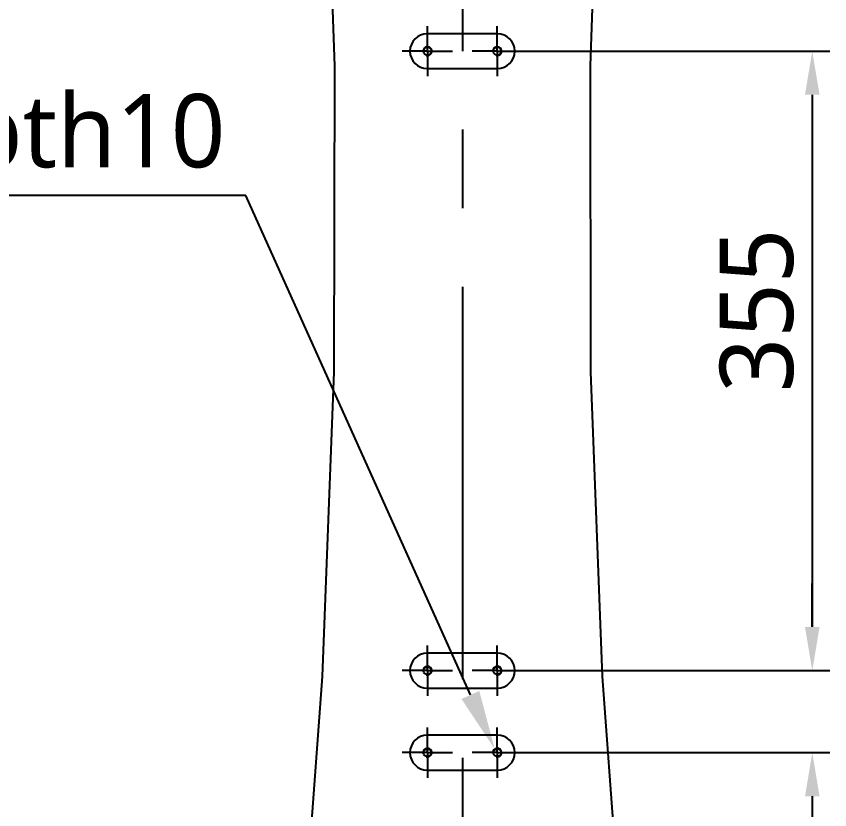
# Model space of a CAD drawing. Header units: millimetres. Extents: x 5828 to 7155, y 123 to 421.
# Drawn here: x 6409.81 to 6433.11, y 261.17 to 283.9 of the extents above; entities that cross this region are included whole.
import ezdxf
from ezdxf import colors
from ezdxf.entities.mleader import LeaderData, LeaderLine
from ezdxf.math import Vec2, Vec3

# ---------------------------------------------------------------- set-up
doc = ezdxf.new("R2010")
doc.units = ezdxf.units.MM
doc.linetypes.add('CENTER', pattern=[0.6, 0.375, -0.075, 0.075, -0.075])
for name, color, linetype in [('中心线', 7, 'Continuous'), ('外形图', 7, 'Continuous'), ('多重引线', 7, 'Continuous'), ('尺寸标注', 7, 'Continuous')]:
    doc.layers.add(name, color=color, linetype=linetype)
doc.styles.add('微软雅黑', font='msyh.ttc', dxfattribs={"height": 2})
doc.dimstyles.new('尺寸标注_1_20比例', dxfattribs={"dimtxt": 1.5, "dimasz": 1.25, "dimexe": 0.5, "dimexo": 0.4, "dimgap": 0.5, "dimtad": 1, "dimdec": 1, "dimlfac": 20, "dimdsep": 46, "dimtxsty": '微软雅黑', "dimcen": 0.09, "dimadec": 0, "dimazin": 0, "dimtp": 0.01, "dimtm": 0.01, "dimtfac": 1, "dimtdec": 1, "dimtofl": 0, "dimtmove": 0, "dimatfit": 3, "dimfxl": 1, "dimtolj": 1, "dimarcsym": 0})

# ---------------------------------------------------------------- blocks, each defined once
blk = doc.blocks.new('*D1047')
at = {"layer": 'Defpoints', "color": 0}
for p in [(6385.235, 306.904), (6429.588, 306.904), (6404.417, 227.15)]:
    blk.add_point(p, dxfattribs=at)
at = {"layer": '尺寸标注', "color": 0, "linetype": 'Continuous', "lineweight": -2}
for p, q in [((6429.188, 306.904), (6384.735, 306.904)), ((6385.235, 228.4), (6385.235, 305.654)), ((6404.017, 227.15), (6384.735, 227.15))]:
    blk.add_line(p, q, dxfattribs=at)
at = {"layer": '尺寸标注', "color": 0}
for points in [[(6385.443, 305.654), (6385.027, 305.654), (6385.235, 306.904)], [(6385.027, 228.4), (6385.443, 228.4), (6385.235, 227.15)]]:
    blk.add_solid(points, dxfattribs=at)
at = {"layer": '尺寸标注', "color": 0, "insert": (6382.552, 267.026), "char_height": 2, "attachment_point": 2, "rotation": 90, "style": '微软雅黑'}
blk.add_mtext('\\A1;\\A1;{\\H1.05x;1595}', dxfattribs=at)
blk = doc.blocks.new('*D1049')
at = {"layer": 'Defpoints', "color": 0}
for p in [(6422.587, 294.153), (6394.481, 252.151), (6423.625, 252.151)]:
    blk.add_point(p, dxfattribs=at)
at = {"layer": '尺寸标注', "color": 0, "linetype": 'Continuous', "lineweight": -2}
for p, q in [((6422.187, 294.153), (6393.981, 294.153)), ((6394.481, 292.903), (6394.481, 253.401)), ((6423.225, 252.151), (6393.981, 252.151))]:
    blk.add_line(p, q, dxfattribs=at)
at = {"layer": '尺寸标注', "color": 0}
for points in [[(6394.689, 292.903), (6394.273, 292.903), (6394.481, 294.153)], [(6394.273, 253.401), (6394.689, 253.401), (6394.481, 252.151)]]:
    blk.add_solid(points, dxfattribs=at)
at = {"layer": '尺寸标注', "color": 0, "insert": (6391.811, 273.152), "char_height": 2, "attachment_point": 2, "rotation": 90, "style": '微软雅黑'}
blk.add_mtext('\\A1;\\A1;{\\H1.05x;840}', dxfattribs=at)
blk = doc.blocks.new('*D1053')
at = {"layer": 'Defpoints', "color": 0}
for p in [(6423.587, 284.903), (6423.587, 282.903), (6432.61, 282.903)]:
    blk.add_point(p, dxfattribs=at)
at = {"layer": '尺寸标注', "color": 0, "linetype": 'Continuous', "lineweight": -2}
for p, q in [((6432.61, 286.153), (6432.61, 291.517)), ((6423.987, 284.903), (6433.11, 284.903)), ((6423.987, 282.903), (6433.11, 282.903)), ((6432.61, 281.653), (6432.61, 280.403))]:
    blk.add_line(p, q, dxfattribs=at)
at = {"layer": '尺寸标注', "color": 0}
for points in [[(6432.402, 286.153), (6432.819, 286.153), (6432.61, 284.903)], [(6432.819, 281.653), (6432.402, 281.653), (6432.61, 282.903)]]:
    blk.add_solid(points, dxfattribs=at)
at = {"layer": '尺寸标注', "color": 0, "insert": (6431.025, 289.46), "char_height": 2, "attachment_point": 5, "rotation": 90, "style": '微软雅黑'}
blk.add_mtext('\\A1;\\A1;{\\H1.05x;40}', dxfattribs=at)
blk = doc.blocks.new('*D1054')
at = {"layer": 'Defpoints', "color": 0}
for p in [(6423.587, 282.903), (6423.587, 265.152), (6432.61, 265.152)]:
    blk.add_point(p, dxfattribs=at)
at = {"layer": '尺寸标注', "color": 0, "linetype": 'Continuous', "lineweight": -2}
for p, q in [((6423.987, 282.903), (6433.11, 282.903)), ((6432.61, 281.653), (6432.61, 266.402)), ((6423.987, 265.152), (6433.11, 265.152))]:
    blk.add_line(p, q, dxfattribs=at)
at = {"layer": '尺寸标注', "color": 0}
for points in [[(6432.819, 281.653), (6432.402, 281.653), (6432.61, 282.903)], [(6432.402, 266.402), (6432.819, 266.402), (6432.61, 265.152)]]:
    blk.add_solid(points, dxfattribs=at)
at = {"layer": '尺寸标注', "color": 0, "insert": (6431.025, 275.471), "char_height": 2, "attachment_point": 5, "rotation": 90, "style": '微软雅黑'}
blk.add_mtext('\\A1;\\A1;{\\H1.05x;355}', dxfattribs=at)
blk = doc.blocks.new('*D1055')
at = {"layer": 'Defpoints', "color": 0}
for p in [(6423.587, 265.152), (6432.61, 265.152), (6423.587, 262.802)]:
    blk.add_point(p, dxfattribs=at)
at = {"layer": '尺寸标注', "color": 0, "linetype": 'Continuous', "lineweight": -2}
for p, q in [((6432.61, 266.402), (6432.61, 267.652)), ((6423.987, 265.152), (6433.11, 265.152)), ((6423.987, 262.802), (6433.11, 262.802)), ((6432.61, 261.552), (6432.61, 254.782))]:
    blk.add_line(p, q, dxfattribs=at)
at = {"layer": '尺寸标注', "color": 0}
for points in [[(6432.402, 266.402), (6432.819, 266.402), (6432.61, 265.152)], [(6432.819, 261.552), (6432.402, 261.552), (6432.61, 262.802)]]:
    blk.add_solid(points, dxfattribs=at)
at = {"layer": '尺寸标注', "color": 0, "insert": (6431.06, 256.826), "char_height": 2, "attachment_point": 5, "rotation": 90, "style": '微软雅黑'}
blk.add_mtext('\\A1;\\A1;{\\H1.05x;47}', dxfattribs=at)

msp = doc.modelspace()

# ---------------------------------------------------------------- linework, layer by layer
at = {"layer": '中心线', "color": 0, "linetype": 'CENTER', "ltscale": 30}
msp.add_line((6422.5874, 294.1534), (6422.5874, 252.1511), dxfattribs=at)
at = {"layer": '外形图', "color": 0}
for p, q in [((6421.5873, 282.9028), (6421.5873, 283.6236)), ((6423.5874, 282.9028), (6423.5874, 283.6236)), ((6421.5873, 282.9028), (6420.8665, 282.9028)), ((6421.5873, 282.9028), (6421.5873, 282.182)), ((6421.5873, 282.9028), (6422.3081, 282.9028)), ((6423.5874, 282.9028), (6422.8667, 282.9028)), ((6423.5874, 282.9028), (6423.5874, 282.182)), ((6423.5874, 282.9028), (6424.3082, 282.9028)), ((6421.5873, 265.1518), (6421.5873, 265.8726)), ((6423.5874, 265.1518), (6423.5874, 265.8726)), ((6421.5873, 265.1518), (6420.8665, 265.1518)), ((6421.5873, 265.1518), (6421.5873, 264.4311)), ((6421.5873, 265.1518), (6422.3081, 265.1518)), ((6423.5874, 265.1518), (6422.8667, 265.1518)), ((6423.5874, 265.1518), (6423.5874, 264.4311)), ((6423.5874, 265.1518), (6424.3082, 265.1518)), ((6421.5873, 262.8017), (6421.5873, 263.5224)), ((6423.5874, 262.8017), (6423.5874, 263.5224)), ((6421.5873, 262.8017), (6420.8665, 262.8017)), ((6421.5873, 262.8017), (6421.5873, 262.0809)), ((6421.5873, 262.8017), (6422.3081, 262.8017)), ((6423.5874, 262.8017), (6422.8667, 262.8017)), ((6423.5874, 262.8017), (6423.5874, 262.0809)), ((6423.5874, 262.8017), (6424.3082, 262.8017))]:
    msp.add_line(p, q, dxfattribs=at)
at = {"layer": '外形图', "color": 0, "linetype": 'Continuous'}
for p, q in [((6423.5874, 283.4028), (6421.5873, 283.4028)), ((6421.5873, 282.4028), (6423.5874, 282.4028)), ((6423.5874, 265.6518), (6421.5873, 265.6518)), ((6421.5873, 264.6518), (6423.5874, 264.6518)), ((6423.5874, 263.3017), (6421.5873, 263.3017)), ((6421.5873, 262.3017), (6423.5874, 262.3017))]:
    msp.add_line(p, q, dxfattribs=at)
for points in [[(6418.6223, 291.0312), (6418.9209, 282.4801), (6418.9061, 273.7102), (6418.5746, 264.9874), (6417.9553, 256.579)], [(6427.2193, 256.5801), (6426.6002, 264.9869), (6426.2686, 273.7105), (6426.2539, 282.4811), (6426.5524, 291.0314)]]:
    msp.add_lwpolyline(points, dxfattribs=at)
for centre in [(6421.5873, 282.9028), (6423.5874, 282.9028), (6421.5873, 265.1518), (6423.5874, 265.1518), (6421.5873, 262.8017), (6423.5874, 262.8017)]:
    msp.add_circle(centre, 0.1125, dxfattribs=at)
for centre, radius, start, end in [((6421.5873, 282.9028), 0.5, 90, 270), ((6423.5874, 282.9028), 0.5, 270, 90), ((6421.5873, 282.9028), 0.125, 255, 195), ((6423.5874, 282.9028), 0.125, 255, 195), ((6421.5873, 265.1518), 0.5, 90, 270), ((6423.5874, 265.1518), 0.5, 270, 90), ((6421.5873, 265.1518), 0.125, 255, 195), ((6423.5874, 265.1518), 0.125, 255, 195), ((6421.5873, 262.8017), 0.5, 90, 270), ((6423.5874, 262.8017), 0.5, 270, 90), ((6421.5873, 262.8017), 0.125, 255, 195), ((6423.5874, 262.8017), 0.125, 255, 195)]:
    msp.add_arc(centre, radius, start, end, dxfattribs=at)

# ---------------------------------------------------------------- dimensions: what is measured, and where the dimension line sits
at = {"layer": '尺寸标注', "color": 0, "linetype": 'Continuous'}
for base, p1, p2, angle, text, override, picture, middle in [((6385.2349, 306.9041), (6404.4172, 227.1497), (6429.5878, 306.9041), 90, '\\A1;{\\H1.05x;1595}', {"dimtxsty": '微软雅黑'}, '*D1047', (6385.2349, 267.0258)), ((6394.481, 252.1511), (6422.5874, 294.1534), (6423.6251, 252.1511), 270, '\\A1;{\\H1.05x;840}', {"dimtxsty": '微软雅黑'}, '*D1049', (6394.481, 273.1523)), ((6432.6105, 282.9028), (6423.5874, 284.9029), (6423.5874, 282.9028), 90, '\\A1;{\\H1.05x;40}', {"dimtxsty": '微软雅黑', "dimfxlon": 0}, '*D1053', (6432.6105, 289.46)), ((6432.6105, 265.1518), (6423.5874, 282.9028), (6423.5874, 265.1518), 90, '\\A1;{\\H1.05x;355}', {"dimtxsty": '微软雅黑'}, '*D1054', (6432.6105, 275.4707)), ((6432.6105, 265.1518), (6423.5874, 262.8017), (6423.5874, 265.1518), 90, '\\A1;{\\H1.05x;47}', {"dimtxsty": '微软雅黑'}, '*D1055', (6432.6105, 256.8263))]:
    dim = msp.add_linear_dim(base=base, p1=p1, p2=p2, angle=angle, text=text, dimstyle='尺寸标注_1_20比例', override=override, dxfattribs=at)
    dim.commit()
    dim.dimension.update_dxf_attribs({"geometry": picture, "text_midpoint": middle, "dimtype": 160})

# ---------------------------------------------------------------- leaders
at = {"layer": '多重引线'}
ml = msp.add_multileader_mtext('Standard', dxfattribs=at)
ml.set_content('8×M{\\A1;5 depth10}', style='微软雅黑')
ml.set_leader_properties()
ml.build(insert=Vec2(0, 0))
ml.multileader.update_dxf_attribs({"text_left_attachment_type": 5, "text_right_attachment_type": 5, "dogleg_length": 0.9766, "arrow_head_size": 1.7})
ctx = ml.context
ctx.base_point, ctx.char_height, ctx.arrow_head_size, ctx.landing_gap_size, ctx.plane_origin = Vec3(6395.688, 278.7651), 2.1, 1.7, 0.3907, Vec3(6450.3565, 253.9047)
ctx.left_attachment, ctx.right_attachment, ctx.text_align_type = 5, 5, 2
notes = []
notes.append((ctx, [(0, (1, 1, 0), (6416.3875, 278.7651), (-1, 0), 0.1953, [(0, [(6423.5149, 262.9035)], 0, [])])]))
ctx.mtext.insert, ctx.mtext.alignment, ctx.mtext.flow_direction = Vec3(6415.8015, 281.6745), 3, 5
for ctx, leaders in notes:
    for number, flags, end, landing, length, lines in leaders:
        leader = LeaderData()
        leader.index, (leader.has_last_leader_line, leader.has_dogleg_vector, leader.attachment_direction) = number, flags
        leader.last_leader_point, leader.dogleg_vector, leader.dogleg_length = Vec3(end), Vec3(landing), length
        for number, points, colour, breaks in lines:
            line = LeaderLine()
            line.index, line.vertices, line.color, line.breaks = number, Vec3.list(points), colors.encode_raw_color(colour), breaks
            leader.lines.append(line)
        ctx.leaders.append(leader)

doc.saveas('drawing.dxf')
